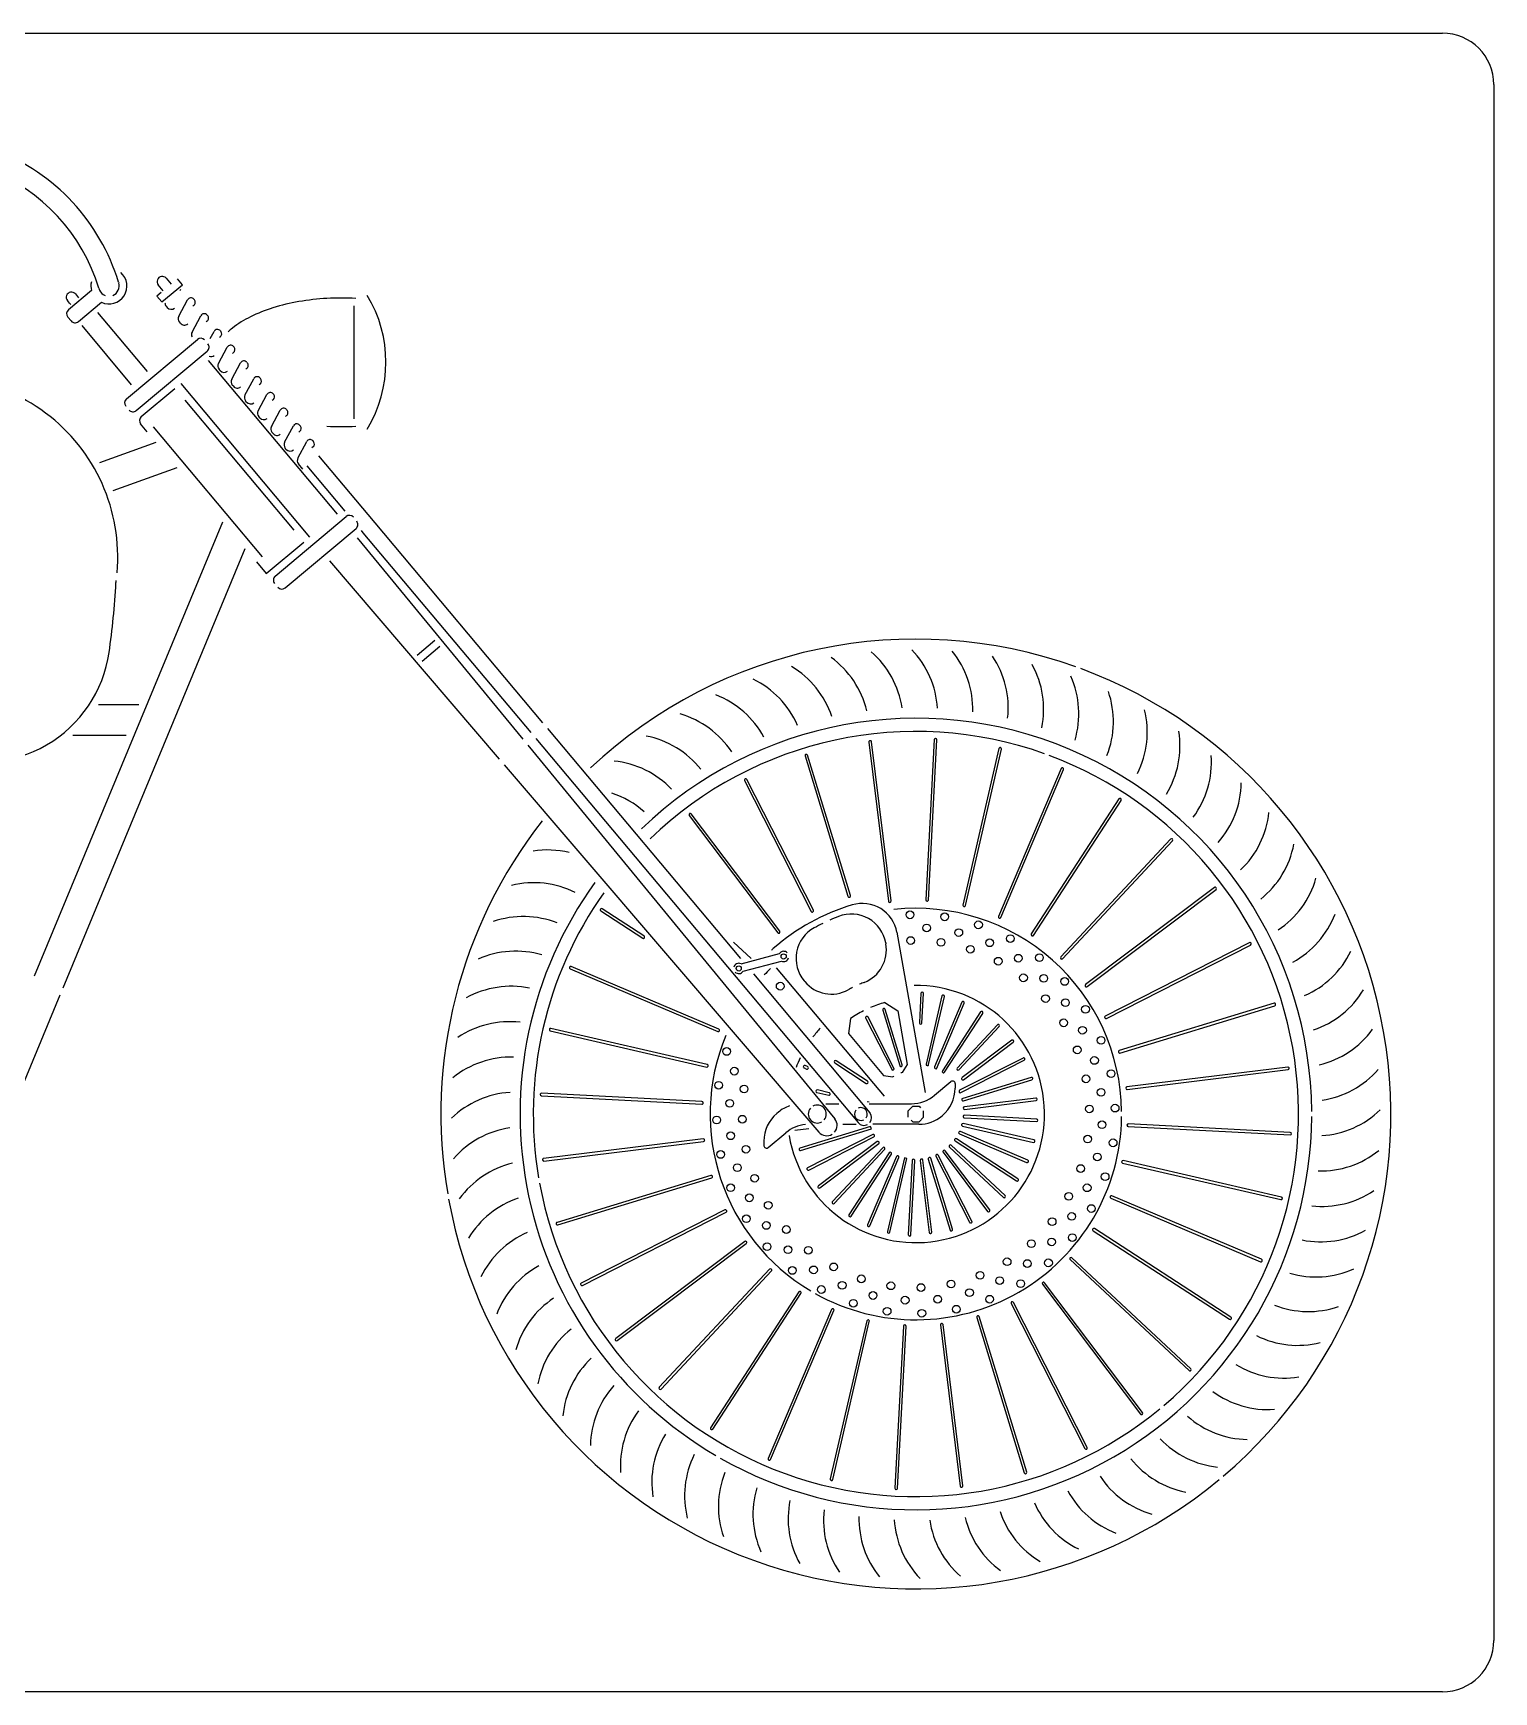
# Model space of a CAD drawing. Extents: x -20 to 707, y -20 to 302.
# Drawn here: x 422.7 to 706.6, y -20 to 302.5 of the extents above; entities that cross this region are included whole.
import ezdxf

# ---------------------------------------------------------------- set-up
doc = ezdxf.new("R2010")
doc.units = 0
doc.linetypes.add('DOT', pattern=[0.25, 0, -0.25])
doc.layers.add('DADO', color=2, linetype='DOT')
doc.layers.add('OBJ', color=2, linetype='CONTINUOUS')

msp = doc.modelspace()

# ---------------------------------------------------------------- linework, layer by layer
at = {"layer": 'DADO', "color": 3, "linetype": 'CONTINUOUS'}
for p, q in [((448.515891, 254.854392), (449.480073, 253.705325)), ((433.995117, 252.460562), (429.523162, 248.708147)), ((430.857727, 251.784846), (431.499902, 251.019532)), ((435.426882, 252.898282), (435.56851, 252.500258)), ((439.254029, 254.061445), (439.283542, 253.963172)), ((447.564962, 252.098356), (446.722313, 251.391289)), ((447.947984, 252.41975), (446.984288, 253.568238)), ((447.686494, 250.242223), (451.669926, 253.584718)), ((451.669926, 253.584718), (450.705744, 254.733785)), ((451.14867, 252.494629), (451.340179, 252.655324)), ((429.738203, 250.007597), (429.32477, 250.500306)), ((429.967814, 249.733957), (429.738203, 250.007597)), ((431.451526, 246.410013), (435.92348, 250.162429)), ((446.722313, 251.391289), (447.686494, 250.242223)), ((448.519681, 249.404842), (448.727281, 249.157434)), ((450.97556, 247.455979), (452.676832, 250.629027)), ((453.911329, 249.591145), (453.719821, 249.430451)), ((453.912351, 250.756721), (454.003772, 250.64777)), ((485.070434, 227.503387), (485.070434, 249.503388)), ((429.399905, 247.299314), (430.042693, 246.533269)), ((432.094313, 245.643969), (441.736127, 234.153302)), ((435.158491, 248.215119), (444.800305, 236.724453)), ((451.29843, 246.093256), (451.090831, 246.340662)), ((453.546711, 244.391801), (455.247983, 247.564849)), ((456.48248, 246.526967), (456.290971, 246.366272)), ((456.483502, 247.692542), (456.574923, 247.583592)), ((440.785197, 231.397267), (454.573998, 242.967443)), ((457.070266, 243.103955), (457.819133, 244.50067)), ((459.053631, 243.462789), (458.862122, 243.302094)), ((459.054653, 244.628364), (459.146073, 244.519413)), ((442.713561, 229.099133), (456.502361, 240.66931)), ((456.700497, 238.877456), (481.769214, 209.001722)), ((458.689012, 238.263444), (460.390285, 241.436492)), ((461.624782, 240.398611), (461.433272, 240.237915)), ((461.625804, 241.564186), (461.717224, 241.455235)), ((459.011883, 236.90072), (458.804283, 237.148127)), ((461.260163, 235.199266), (462.961435, 238.372314)), ((464.195932, 237.334432), (464.004423, 237.173737)), ((464.196954, 238.500008), (464.288375, 238.391057)), ((466.768105, 235.435829), (466.859525, 235.326878)), ((443.677742, 227.950066), (450.18912, 233.413761)), ((451.338187, 234.377943), (476.406903, 204.502209)), ((461.583033, 233.836542), (461.375434, 234.083949)), ((463.831313, 232.135087), (465.532586, 235.308135)), ((466.402464, 229.070909), (468.103737, 232.243957)), ((466.767083, 234.270254), (466.575573, 234.109558)), ((469.339256, 232.371651), (469.430676, 232.2627)), ((452.117483, 231.115628), (473.329474, 205.836161)), ((464.154184, 230.772363), (463.946584, 231.01977)), ((468.973614, 226.00673), (470.674887, 229.179779)), ((469.338234, 231.206076), (469.146724, 231.04538)), ((471.910405, 229.307473), (472.001826, 229.198522)), ((444.84006, 225.009145), (443.554485, 226.541235)), ((445.989127, 225.973327), (467.201119, 200.69386)), ((466.725334, 227.708185), (466.517734, 227.955592)), ((471.544765, 222.942552), (473.280934, 226.180687)), ((471.909384, 228.141898), (471.717874, 227.981202)), ((474.434086, 226.299868), (474.605117, 226.096041)), ((435.644332, 218.996781), (446.553342, 222.967336)), ((469.296484, 224.644007), (469.088885, 224.891413)), ((474.115915, 219.878374), (475.852085, 223.116509)), ((474.518838, 225.109859), (474.289025, 224.917023)), ((477.005237, 223.23569), (477.176268, 223.031863)), ((471.867635, 221.579828), (471.660035, 221.827235)), ((477.089988, 222.045681), (476.860175, 221.852845)), ((478.14575, 220.320756), (489.073139, 207.298)), ((438.239739, 213.556366), (450.657583, 218.076092)), ((475.081573, 217.749606), (474.231186, 218.763058)), ((475.847617, 218.392393), (483.280496, 209.534231)), ((422.947391, 119.198671), (459.525967, 207.507164)), ((469.710641, 196.925267), (483.49944, 208.495443)), ((489.073139, 207.298), (521.69461, 168.421243)), ((467.980415, 197.431546), (475.257837, 203.538028)), ((471.639003, 194.627134), (485.427802, 206.19731)), ((485.625939, 204.405456), (517.853983, 165.198575)), ((486.41279, 205.801309), (486.775006, 205.369637)), ((486.775006, 205.369637), (519.396476, 166.49288)), ((428.490669, 116.902573), (463.873969, 202.325416)), ((466.052052, 199.729679), (467.980415, 197.431546)), ((480.263628, 199.905943), (513.278525, 161.359311)), ((497.293208, 181.560274), (500.735739, 184.448901)), ((498.269018, 180.420965), (501.688292, 183.290076)), ((435.359264, 172), (443.19483, 172)), ((430.401976, 166), (440.709548, 166)), ((520.360658, 165.343814), (583.021825, 90.667138)), ((522.658791, 167.272176), (560.184892, 122.550309)), ((518.806536, 164.039751), (578.508438, 91.40967)), ((514.254335, 160.220001), (575.413871, 88.813021)), ((590.576051, 127.675797), (596.067128, 96.534353)), ((558.794081, 125.763536), (562.230775, 122.558767)), ((560.272171, 121.538419), (567.723622, 123.535029)), ((588.403656, 125.599138), (588.430228, 125.448441)), ((560.660401, 120.089531), (568.11185, 122.086141)), ((562.667223, 119.591982), (585.319959, 92.595501)), ((567.133348, 120.788676), (588.067772, 95.840001)), ((572.559779, 118.211017), (572.65814, 118.093795)), ((407.097627, 65.2552), (427.916644, 115.516753)), ((588.21792, 114.01129), (590.725333, 112.432249)), ((581.555974, 110.904774), (581.153855, 107.968996)), ((590.725333, 112.432249), (592.566298, 101.991617)), ((581.153855, 107.968996), (587.968493, 99.847626)), ((592.566298, 101.991617), (591.623203, 100.418013)), ((587.968493, 99.847626), (589.780153, 99.558585)), ((597.891618, 95.97769), (601.077271, 98.65077)), ((601.898665, 98.267748), (601.898665, 97.382525)), ((576.746948, 94.340001), (579.287224, 94.340001)), ((584.787037, 94.786336), (585.203637, 94.690157)), ((585.161557, 94.340001), (593.392105, 94.340001)), ((592.768139, 92.961321), (593.646819, 93.840001)), ((593.646819, 93.840001), (594.889456, 93.840001)), ((594.889456, 93.840001), (595.187377, 93.54208)), ((567.540867, 92.702312), (567.226061, 92.438158)), ((580.034947, 90.340001), (582.643623, 90.340001)), ((594.847987, 90.340001), (585.900564, 90.340001)), ((592.768139, 91.718678), (592.768139, 92.961321)), ((593.3489, 91.137917), (593.646818, 90.839999)), ((593.646818, 90.839999), (594.889457, 90.839999)), ((594.889457, 90.839999), (595.768139, 91.718681)), ((595.768139, 91.718681), (595.768139, 92.961318)), ((599.398178, 92.020213), (599.3475, 91.977689)), ((564.725574, 87.075847), (564.725574, 86.190624)), ((565.546968, 85.807602), (568.996748, 88.702312)), ((570.72312, 89.197157), (573.478445, 89.535469))]:
    msp.add_line(p, q, dxfattribs=at)
for centre, radius, start, end in [((400.982562, 242.429815), 40, 16.905303, 120.733778), ((400.982562, 242.429815), 36, 16.905303, 120.488711), ((437.381744, 253.344168), 3.5, -114.623073, 49.037784), ((447.749847, 254.211604), 1, 39.999997, -139.956735), ((430.09107, 251.142789), 1, 39.945373, -140.022782), ((437.381744, 253.344168), 3.5, 167.085344, -165.376939), ((437.381744, 253.344168), 2, -155.041929, -112.024309), ((437.381744, 253.344168), 2, -67.975691, 18.029218), ((430.16595, 247.942102), 1.000001, 129.999997, -140.000006), ((449.285726, 250.047629), 1, 177.387803, -140.000047), ((449.493325, 249.800222), 1, -139.999967, -50.00001), ((453.337818, 250.27463), 0.75, 40.000033, 151.801428), ((453.429239, 250.165679), 0.75, -50.000074, 39.999997), ((478.0626, 220.674334), 29.742576, 107.195661, 116.282288), ((481.064497, 211.183746), 39.696459, 99.791689, 107.285088), ((482.376982, 203.868603), 47.128275, 93.169424, 99.85163), ((482.570434, 201.121042), 49.882346, 86.783199, 93.216801), ((466.240876, 238.528532), 25, -31.399743, 31.264811), ((430.808738, 247.176057), 1, -140.000006, -49.999967), ((451.856876, 246.98345), 1, 151.801439, -140.000007), ((452.064475, 246.736043), 1, -140.000047, -50.000003), ((455.908969, 247.210452), 0.75, 39.999975, 151.801428), ((456.00039, 247.101501), 0.75, -50.000074, 40.000015), ((468.910564, 235.49155), 12.236522, 127.849702, 133.171742), ((473.655834, 229.487851), 19.888942, 116.142176, 128.031628), ((454.428027, 243.919272), 1, 151.801439, -150.196723), ((455.216785, 242.201399), 0.999999, 40.000007, 129.99999), ((455.859573, 241.435355), 1.000001, -50.000003, 40.000007), ((458.48012, 244.146273), 0.750001, 39.999993, 151.801422), ((458.57154, 244.037322), 0.75, -49.999967, 39.999993), ((457.206777, 240.607687), 1, -109.999786, -49.999967), ((461.051271, 241.082095), 0.75, 40.000033, 151.801424), ((461.142691, 240.973144), 0.75, -49.999967, 39.999993), ((463.622421, 238.017917), 0.75, 40.000033, 151.801418), ((404.111259, 200.614309), 34.999999, -4.962895, 111.368309), ((459.570328, 237.790915), 1, 151.801439, -140.000007), ((459.777927, 237.543508), 1, -139.999967, -50.00001), ((463.713842, 237.908966), 0.75, -50.000074, 40.000015), ((466.193572, 234.953738), 0.75, 40.000033, 151.801424), ((462.141478, 234.726737), 1, 151.801412, -140.000003), ((462.349078, 234.47933), 1, -140.000003, -49.999967), ((466.284992, 234.844787), 0.75, -49.999967, 39.999993), ((468.764723, 231.88956), 0.75, 40.000033, 151.801414), ((468.856143, 231.780609), 0.75, -49.999967, 39.999993), ((441.427985, 230.631222), 1, 129.999997, -140.000006), ((442.070773, 229.865177), 1, -140.000006, -49.999967), ((464.712629, 231.662558), 1, 151.801439, -140.000007), ((464.920228, 231.415151), 1, -139.999967, -50.00001), ((467.283779, 228.59838), 1, 151.801412, -140.000007), ((471.335873, 228.825382), 0.75, 40.000083, 151.801429), ((471.427293, 228.716431), 0.75, -49.999967, 40.000055), ((444.32053, 227.184022), 1, 130.000033, -140.00002), ((467.491378, 228.350973), 1, -139.999967, -50.00001), ((469.85493, 225.534201), 1, 151.801439, -140.000007), ((473.897855, 225.849917), 0.7, 39.999985, 151.801419), ((474.068886, 225.64609), 0.7, -49.999952, 39.999975), ((482.570434, 275.885734), 49.882346, -93.216801, -86.783199), ((470.062529, 225.286795), 1, -140.000003, -49.999967), ((472.42608, 222.470023), 1, 151.801412, -140.000007), ((476.469006, 222.785739), 0.7, 39.999985, 151.801405), ((476.640037, 222.581912), 0.7, -50.000015, 39.999993), ((472.633679, 222.222616), 1, -139.999967, -50.00001), ((474.99723, 219.405845), 0.999999, 151.801405, -140.00001), ((484.142227, 207.729399), 0.999999, 40.000007, 129.99999), ((484.785015, 206.963355), 1, -50.000047, 40.000007), ((470.353428, 196.159222), 1, 129.999953, -139.999993), ((288.966361, 203.63178), 150, -8.249665, -3.065313), ((404.111259, 200.614309), 35, -8.219284, -7.483015), ((470.996216, 195.393178), 1, -139.999993, -50.00001), ((594.26814, 92.339999), 92.34, 70.310246, 133.222317), ((412.672889, 185.695925), 25, -111.248114, -8.249664), ((567.247865, 166.577595), 17.955, 13.475022, 54.044251), ((573.820918, 168.650071), 17.955, 8.475023, 49.044251), ((580.549586, 170.141781), 17.955, 3.475021, 44.044251), ((587.382662, 171.041372), 17.955, -1.52498, 39.044252), ((594.26814, 171.341999), 17.955, -6.524978, 34.044254), ((560.880452, 163.940127), 17.955, 18.47502, 59.044252), ((601.153618, 171.041372), 17.955, -11.524979, 29.044249), ((607.986693, 170.141781), 17.955, -16.524978, 24.04425), ((594.26814, 92.339999), 92.34, -49.689756, 69.689755), ((554.76714, 160.757737), 17.955, 23.475022, 64.044251), ((614.715361, 168.650071), 17.955, -21.52498, 19.044247), ((548.954454, 157.054648), 17.955, 28.475021, 69.044253), ((621.288415, 166.577595), 17.955, -26.524978, 14.044248), ((594.268139, 92.339999), 76.95, 0.372295, 133.867679), ((543.486633, 152.859041), 17.955, 33.475021, 74.044252), ((538.40529, 148.202848), 17.955, 38.475019, 79.044254), ((594.268139, 92.339999), 74.385, 70.385132, 134.00126), ((627.655827, 163.940127), 17.955, -31.524981, 9.044247), ((594.268139, 92.339999), 74.385, -49.614868, 69.614867), ((633.76914, 160.757737), 17.955, -36.524979, 4.044248), ((533.749097, 143.121505), 17.955, 43.475021, 84.044254), ((639.581826, 157.054648), 17.955, -41.524978, -0.955752), ((529.553491, 137.653685), 17.955, 48.475022, 71.818586), ((594.26814, 92.339999), 92.34, 141.892765, -170.310244), ((645.049646, 152.859041), 17.955, -46.524979, -5.955753), ((522.668012, 125.727686), 17.955, 76.463547, 99.044254), ((650.13099, 148.202848), 17.955, -51.524981, -10.955753), ((520.030543, 119.360274), 17.955, 63.475022, 104.044255), ((594.268139, 92.339999), 76.95, 144.195098, -120.372295), ((654.787183, 143.121505), 17.955, -56.524979, -15.955752), ((594.268139, 92.339999), 74.385, 144.674123, -170.385132), ((594.268139, 92.340001), 42.5, 106.91797, 130.707374), ((583.879358, 126.494989), 6.8, 10.000003, 106.917969), ((594.268139, 92.340001), 40, 0.716213, 96.138074), ((517.958067, 112.78722), 17.955, 68.47502, 109.044255), ((594.268139, 92.339999), 41.25, 116.041797, 118.615768), ((594.268139, 92.339999), 41.25, 111.384229, 113.9582), ((581.706963, 124.418331), 6.8, 9.999995, 111.384229), ((658.98279, 137.653685), 17.955, -61.524979, -20.955754), ((577.768881, 122.581973), 6.8, 118.615768, -139.999997), ((516.466358, 106.058552), 17.955, 73.475022, 114.044256), ((567.854202, 123.041043), 2, 130.707382, 145.933053), ((568.556636, 122.981778), 0.999999, 44.999959, 146.409649), ((568.556636, 122.981778), 1, -116.409645, -14.999995), ((581.733535, 124.267633), 6.8, -68.565315, 10.000003), ((662.685878, 131.840999), 17.955, -66.524978, -25.955752), ((559.827386, 120.642782), 1, 63.590407, 165.000005), ((559.827386, 120.642782), 1, -135.000041, -33.59032), ((594.268139, 92.340001), 40, 135.0198, 137.455825), ((515.566766, 99.225476), 17.955, 78.475021, 119.044256), ((594.268139, 92.340001), 25, -170.393356, 90.793104), ((577.867242, 122.464751), 6.8, -139.999997, -61.434685), ((594.268139, 92.340001), 27.5, 116.562806, 118.565315), ((594.268139, 92.340001), 27.5, 111.434685, 113.437195), ((665.868268, 125.727686), 17.955, -71.52498, -30.955753), ((594.268139, 92.339999), 22.5, 105.598739, 113.089787), ((515.26614, 92.339999), 17.955, 83.475022, 124.044255), ((594.268139, 92.339999), 22.5, 116.910211, 124.401257), ((594.268139, 92.340001), 40, 157.506732, -120.716214), ((594.268139, 92.340001), 25, 138.047847, 143.156924), ((668.505737, 119.360274), 17.955, -76.524978, -35.955751), ((515.566766, 85.454521), 17.955, 88.47502, 129.044254), ((594.268139, 92.340001), 25, 154.055342, 158.800971), ((594.268139, 92.339999), 8.5, 108.129691, 109.937911), ((670.578212, 112.78722), 17.955, -81.524977, -40.955753), ((594.268139, 92.339999), 8.5, 120.062092, 121.870311), ((594.898665, 97.382525), 7, -50.000006, 0), ((601.398665, 98.267748), 0.5, 0, 130), ((516.466358, 78.621445), 17.955, 93.475021, 134.044256), ((572.04038, 87.340001), 7, 109.476298, 129.999999), ((575.091091, 92.340001), 1.75, -40.12914, 120.129111), ((583.576238, 92.340001), 1.25, -36.11348, 116.113479), ((593.392105, 101.340001), 7, -90, -50), ((594.268139, 92.339999), 76.95, -119.627705, -0.372295), ((571.725574, 87.075847), 7, 129.999996, -180), ((573.496262, 83.340001), 7, 95.563554, 130.000005), ((575.091091, 92.340001), 1.75, 139.870907, -59.870889), ((594.268139, 92.340001), 40, -119.283783, -0.716219), ((576.978869, 90.152365), 1.979999, -42.452682, 39.420189), ((583.576238, 92.340001), 1.25, 143.88652, -63.886521), ((584.163232, 91.624892), 1.490001, -140.000006, -61.223149), ((584.178552, 91.637748), 1.49, -38.776857, 39.999965), ((594.847987, 97.340001), 7, -90, -50.000006), ((672.069922, 106.058552), 17.955, -86.524979, -45.955754), ((517.958067, 71.892777), 17.955, 98.475023, 139.044254), ((576.917683, 90.101024), 1.980001, -139.420208, -57.547338), ((565.225574, 86.190624), 0.5, 180, -49.999967), ((672.969514, 99.225476), 17.955, -91.52498, -50.955753), ((520.030543, 65.319724), 17.955, 103.475022, 144.044256), ((594.268139, 92.339999), 74.385, -169.614867, -50.385133), ((673.27014, 92.339999), 17.955, -96.524978, -55.955753), ((594.26814, 92.339999), 92.34, -169.689755, -50.310245), ((522.668012, 58.952311), 17.955, 108.47502, 149.044256), ((525.850401, 52.838999), 17.955, 113.475022, 154.044255), ((672.969514, 85.454521), 17.955, -101.524979, -60.955753), ((529.553491, 47.026313), 17.955, 118.475021, 159.044257), ((672.069922, 78.621445), 17.955, -106.524978, -65.955754), ((533.749097, 41.558492), 17.955, 123.475021, 164.044256), ((670.578212, 71.892777), 17.955, -111.52498, -70.955753), ((538.40529, 36.477149), 17.955, 128.475019, 169.044254), ((668.505737, 65.319724), 17.955, -116.524978, -75.955752), ((543.486633, 31.820956), 17.955, 133.475021, 174.044254), ((665.868268, 58.952311), 17.955, -121.524981, -80.955753), ((548.954454, 27.62535), 17.955, 138.475022, 179.044254), ((662.685878, 52.838999), 17.955, -126.524979, -85.955752), ((554.76714, 23.92226), 17.955, 143.475021, -175.955745), ((658.98279, 47.026313), 17.955, -131.524978, -90.955752), ((560.880452, 20.739871), 17.955, 148.475019, -170.955747), ((654.787183, 41.558492), 17.955, -136.524979, -95.955753), ((567.247865, 18.102403), 17.955, 153.475022, -165.955745), ((573.820918, 16.029926), 17.955, 158.47502, -160.955745), ((650.13099, 36.477149), 17.955, -141.524981, -100.955752), ((580.549586, 14.538217), 17.955, 163.475022, -155.955747), ((645.049646, 31.820956), 17.955, -146.524979, -105.955752), ((587.382662, 13.638625), 17.955, 168.475021, -150.955748), ((633.76914, 23.92226), 17.955, -156.524978, -115.955749), ((639.581826, 27.62535), 17.955, -151.524979, -110.955751), ((594.26814, 13.337999), 17.955, 173.475022, -145.95575), ((601.153618, 13.638625), 17.955, 178.47502, -140.955748), ((607.986693, 14.538217), 17.955, -176.524979, -135.955749), ((614.715361, 16.029926), 17.955, -171.524977, -130.955751), ((621.288415, 18.102403), 17.955, -166.524978, -125.955751), ((627.655827, 20.739871), 17.955, -161.52498, -120.955751)]:
    msp.add_arc(centre, radius, start, end, dxfattribs=at)
at = {"layer": 'OBJ', "color": 1, "linetype": 'CONTINUOUS'}
for p, q in [((-10, 302.495614), (696.621471, 302.495614)), ((706.621471, 292.495614), (706.621471, -10)), ((585.13813, 164.648197), (588.936898, 133.709711)), ((585.361383, 164.922448), (585.351459, 164.92123)), ((589.433174, 133.770615), (585.634401, 164.709131)), ((597.832704, 165.13439), (596.200079, 133.982047)), ((596.699391, 133.95584), (598.332018, 165.108221)), ((598.100191, 165.365706), (598.090205, 165.366231)), ((572.720723, 161.964953), (581.063609, 134.676602)), ((572.892963, 162.273806), (572.883399, 162.270882)), ((581.541759, 134.822795), (573.198876, 162.111138)), ((610.419055, 163.408747), (603.394923, 132.983886)), ((603.882097, 132.871366), (610.906239, 163.296271)), ((610.722646, 163.590101), (610.712903, 163.592351)), ((622.514397, 159.52373), (610.300104, 130.74866)), ((610.760336, 130.553246), (622.974649, 159.328364)), ((622.844868, 159.649611), (622.835664, 159.653519)), ((560.957814, 157.16613), (573.917762, 131.730798)), ((561.073805, 157.500199), (561.064894, 157.495659)), ((574.363257, 131.957812), (561.403318, 157.393125)), ((633.751166, 153.597497), (616.704599, 127.348086)), ((617.123904, 127.075718), (634.170502, 153.325176)), ((634.098476, 153.664079), (634.09009, 153.669526)), ((550.206858, 150.397494), (567.399895, 127.581563)), ((550.263075, 150.746628), (550.255088, 150.740611)), ((567.799192, 127.882498), (550.606176, 150.698401)), ((643.788052, 145.810154), (622.414097, 122.889393)), ((622.779733, 122.54835), (644.153729, 145.469154)), ((644.141647, 145.815415), (644.134333, 145.822236)), ((652.320146, 136.398359), (627.256657, 117.511666)), ((627.557516, 117.112311), (652.621053, 135.999041)), ((652.669282, 136.342141), (652.663264, 136.350128)), ((541.401372, 126.971781), (533.279343, 132.246288)), ((581.369703, 134.51399), (581.379264, 134.51692)), ((589.209197, 133.496306), (589.219125, 133.497494)), ((596.430973, 133.724612), (596.440957, 133.72405)), ((603.577426, 132.69031), (603.587159, 132.688016)), ((532.940437, 132.174256), (532.934989, 132.165869)), ((533.007023, 131.826953), (541.157511, 126.533965)), ((574.247745, 131.623963), (574.256646, 131.628523)), ((610.428719, 130.427911), (610.437903, 130.423956)), ((541.477025, 126.898813), (541.454013, 126.925681)), ((567.743674, 127.533848), (567.751639, 127.539894)), ((616.77547, 127.009937), (616.783826, 127.004443)), ((659.088281, 125.648088), (631.087829, 111.381145)), ((631.314771, 110.935614), (659.315276, 125.202584)), ((659.42235, 125.532097), (659.41781, 125.541008)), ((526.954994, 120.919782), (526.951087, 120.910577)), ((527.08088, 120.58932), (555.77672, 108.408658)), ((555.972058, 108.868923), (527.276246, 121.049573)), ((622.425124, 122.544122), (622.432396, 122.537258)), ((627.207546, 117.169744), (627.213516, 117.161721)), ((595.24857, 115.826169), (594.949006, 110.11016)), ((595.446054, 110.040736), (595.747884, 115.799999)), ((595.516085, 116.057484), (595.506099, 116.058009)), ((599.311896, 115.29836), (596.25446, 102.055149)), ((596.741618, 101.942555), (599.799081, 115.185883)), ((603.2217, 114.072986), (597.900804, 101.537741)), ((598.263326, 101.112134), (603.681952, 113.877619)), ((599.615518, 115.479706), (599.605775, 115.481957)), ((603.552201, 114.198853), (603.542997, 114.202762)), ((663.886864, 113.886003), (633.794679, 104.685899)), ((633.94081, 104.20773), (664.03305, 113.40785)), ((664.195717, 113.713766), (664.192793, 113.72333)), ((584.512217, 110.938011), (589.558233, 101.034647)), ((584.63136, 111.273502), (584.622385, 111.269088)), ((590.003647, 101.26182), (584.957785, 111.164881)), ((587.831058, 112.541277), (591.131369, 101.746443)), ((587.97079, 112.839149), (587.96164, 112.834874)), ((591.609486, 101.892746), (588.308797, 112.688814)), ((594.952392, 110.054794), (594.960112, 110.011014)), ((606.85913, 112.187393), (599.421295, 100.734131)), ((599.840483, 100.461585), (607.278465, 111.915072)), ((610.113777, 109.698916), (602.26622, 101.28344)), ((607.206465, 112.253957), (607.19808, 112.259405)), ((610.467394, 109.704156), (610.460081, 109.710977)), ((630.980099, 111.052927), (630.984587, 111.043989)), ((523.014741, 108.79615), (523.012492, 108.786406)), ((523.196099, 108.492573), (553.595671, 101.474279)), ((553.708109, 101.961472), (523.308575, 108.979758)), ((556.09826, 108.539133), (556.10214, 108.54835)), ((602.665467, 100.97844), (610.479453, 109.357914)), ((612.886807, 106.683208), (603.24622, 99.418504)), ((613.235959, 106.626967), (613.229943, 106.634954)), ((615.094042, 103.231904), (602.769512, 96.952242)), ((603.54111, 99.014651), (613.187714, 106.283889)), ((633.631611, 104.381311), (633.63448, 104.371732)), ((553.889717, 101.658817), (553.891929, 101.668568)), ((572.405744, 101.627095), (572.401836, 101.617889)), ((572.531625, 101.296623), (573.018575, 101.089925)), ((573.195874, 101.557847), (572.726991, 101.756876)), ((573.301985, 101.472932), (573.287826, 101.489806)), ((578.44612, 102.343147), (578.468106, 102.316945)), ((578.52235, 102.268954), (584.632082, 98.301247)), ((584.873325, 98.740764), (578.767238, 102.706104)), ((589.892088, 100.929839), (589.900908, 100.934558)), ((591.440156, 101.584674), (591.449683, 101.587714)), ((596.43517, 101.762003), (596.444886, 101.759635)), ((598.026129, 101.218438), (598.263326, 101.112134)), ((599.487827, 100.398903), (599.496066, 100.393229)), ((602.587729, 100.916932), (602.628612, 100.94611)), ((602.996126, 96.506544), (615.321037, 102.786399)), ((615.428122, 103.11589), (615.423583, 103.124803)), ((666.570166, 101.469449), (635.29885, 97.629814)), ((635.359732, 97.133535), (666.6311, 100.973177)), ((666.844417, 101.246201), (666.843198, 101.256126)), ((577.421427, 96.486822), (575.112597, 97.019857)), ((584.947883, 98.670332), (584.922253, 98.6989)), ((603.148665, 99.222839), (603.148665, 99.210317)), ((616.668467, 99.44989), (603.371831, 95.384701)), ((603.517581, 94.906415), (616.814652, 98.971737)), ((616.977325, 99.277633), (616.974402, 99.287198)), ((635.08538, 97.358063), (635.086546, 97.348131)), ((521.239915, 96.173865), (521.239391, 96.16388)), ((521.471233, 95.906394), (552.658488, 94.271939)), ((552.68461, 94.771255), (521.497401, 96.405708)), ((552.916031, 94.504911), (552.916508, 94.514899)), ((574.868219, 96.62556), (574.878631, 96.612894)), ((575.012783, 96.529749), (577.321882, 95.996651)), ((577.564676, 96.392855), (577.553995, 96.405584)), ((602.657885, 96.632157), (602.662044, 96.623052)), ((603.206145, 95.089534), (603.208633, 95.079837)), ((617.562318, 95.452042), (603.687258, 93.748399)), ((603.747725, 93.252069), (617.623252, 94.95577)), ((617.836571, 95.228779), (617.835353, 95.238703)), ((603.163408, 90.303823), (603.160715, 90.294183)), ((617.221535, 87.298242), (603.454484, 90.476616)), ((603.456247, 91.876591), (603.455255, 91.866629)), ((603.472807, 93.486839), (603.473558, 93.476857)), ((603.686227, 91.597688), (617.7224, 90.862083)), ((617.748567, 91.361398), (603.712864, 92.096978)), ((617.979886, 91.093926), (617.98041, 91.103912)), ((667.056789, 88.777263), (635.558534, 90.428017)), ((552.930023, 87.516194), (521.897487, 83.705878)), ((553.204165, 87.294239), (553.202894, 87.304157)), ((585.459396, 89.908319), (571.715097, 85.706266)), ((571.861284, 85.228113), (585.627408, 89.43684)), ((585.869629, 88.341322), (573.21017, 81.891005)), ((573.437167, 81.445501), (586.097006, 87.896012)), ((585.627408, 89.43684), (585.459396, 89.908319)), ((586.199118, 88.234772), (586.194196, 88.243488)), ((601.816662, 87.456773), (601.810892, 87.448597)), ((601.877629, 87.101858), (613.840825, 79.332868)), ((614.113144, 79.752205), (602.150273, 87.520984)), ((602.609796, 88.817576), (602.605495, 88.808538)), ((602.731, 88.477749), (615.802136, 82.929382)), ((615.9975, 83.389634), (602.926759, 88.937835)), ((603.341565, 89.989534), (617.10906, 86.811057)), ((635.30111, 90.197305), (635.30054, 90.187322)), ((635.53232, 89.928705), (667.030621, 88.277949)), ((667.288107, 88.509791), (667.28863, 88.519777)), ((521.958422, 83.209605), (552.99101, 87.019929)), ((571.552442, 85.400311), (571.555367, 85.390748)), ((586.742993, 86.98243), (575.317417, 78.37264)), ((575.61949, 77.974202), (587.04421, 86.583344)), ((587.826226, 85.798442), (578.054828, 75.319902)), ((578.420507, 74.978904), (588.19213, 85.457687)), ((589.085721, 84.818741), (581.257082, 72.763696)), ((581.676418, 72.491378), (589.505202, 84.546648)), ((590.484778, 84.066676), (584.854459, 70.802474)), ((585.314712, 70.60711), (590.945108, 83.871494)), ((587.086586, 86.933907), (587.080258, 86.941661)), ((588.17397, 85.809431), (588.166428, 85.816007)), ((589.427561, 84.889092), (589.419028, 84.894311)), ((590.810805, 84.194607), (590.801523, 84.198332)), ((596.856236, 83.903676), (596.846638, 83.90087)), ((598.174727, 84.123824), (604.714897, 71.288019)), ((598.295172, 84.459885), (598.286171, 84.455522)), ((605.1604, 71.515016), (598.620322, 84.350641)), ((599.564327, 84.89792), (608.21175, 73.422402)), ((599.626041, 85.250748), (599.617892, 85.244946)), ((608.611067, 73.723311), (599.963808, 85.198612)), ((600.811521, 86.257804), (600.804457, 86.250718)), ((600.810884, 85.89857), (611.284829, 76.131457)), ((611.625827, 76.497135), (601.152127, 86.264019)), ((617.402894, 86.994665), (617.405143, 87.004408)), ((521.684172, 83.432838), (521.685391, 83.422913)), ((573.103117, 81.561448), (573.107659, 81.552538)), ((592.038879, 83.795461), (588.737539, 69.495786)), ((589.224725, 69.383312), (592.527432, 83.688908)), ((592.527432, 83.688908), (592.038879, 83.795461)), ((593.544417, 83.309005), (592.788395, 68.883222)), ((593.287709, 68.857056), (594.043734, 83.282877)), ((593.810903, 83.540413), (593.800915, 83.540896)), ((595.123914, 83.320506), (596.84463, 69.3064)), ((595.348171, 83.594838), (595.338242, 83.59366)), ((597.339745, 69.376758), (595.620191, 83.3814)), ((596.681102, 83.594085), (600.90046, 69.793185)), ((601.378613, 69.939372), (597.15929, 83.740154)), ((616.123394, 83.059189), (616.127301, 83.068394)), ((634.275419, 83.110577), (634.273131, 83.100843)), ((634.456523, 82.80608), (665.219447, 75.703899)), ((665.331923, 76.191084), (634.569036, 83.293256)), ((554.433617, 80.422788), (524.4967, 71.270153)), ((524.642886, 70.792), (554.579857, 79.944651)), ((554.742108, 80.251912), (554.73913, 80.261459)), ((575.292561, 78.002798), (575.299746, 77.995691)), ((614.179747, 79.404925), (614.185193, 79.413313)), ((578.066952, 74.9736), (578.074268, 74.966782)), ((611.631119, 76.14357), (611.637938, 76.150884)), ((632.042083, 76.313757), (632.038148, 76.304564)), ((632.167653, 75.982632), (661.252881, 63.636685)), ((661.448246, 64.096937), (632.363046, 76.442872)), ((665.513281, 75.887507), (665.515531, 75.89725)), ((524.334039, 70.964218), (524.336963, 70.954655)), ((557.145798, 73.705799), (529.215931, 59.47482)), ((529.442927, 59.029316), (557.372846, 73.260322)), ((557.479247, 73.591148), (557.474653, 73.600032)), ((581.329158, 72.42476), (581.337546, 72.419315)), ((605.044454, 71.180966), (605.053365, 71.185508)), ((608.554887, 73.374201), (608.562872, 73.38022)), ((584.984296, 70.481203), (584.993502, 70.477297)), ((588.921191, 69.201942), (588.930935, 69.199694)), ((593.020279, 68.625734), (593.030265, 68.625211)), ((597.276901, 69.180479), (597.285668, 69.191121)), ((601.206424, 69.630533), (601.215987, 69.633458)), ((628.669589, 70.007612), (628.664125, 69.999236)), ((628.735887, 69.659902), (655.250929, 52.440832)), ((655.523248, 52.860168), (629.008224, 70.079226)), ((560.980261, 67.568818), (535.911716, 48.678316)), ((536.212624, 48.278998), (561.281217, 67.169537)), ((561.32854, 67.513831), (561.322473, 67.521781)), ((565.817041, 62.196481), (544.380553, 39.208663)), ((544.746231, 38.867664), (566.182759, 61.855525)), ((566.169595, 62.20279), (566.162241, 62.209566)), ((624.260363, 64.380596), (624.253535, 64.373289)), ((624.265452, 64.02683), (647.396068, 42.457183)), ((647.737067, 42.82286), (624.606459, 64.3925)), ((661.574135, 63.766484), (661.578043, 63.775688)), ((529.108868, 59.145285), (529.113408, 59.136375)), ((618.890658, 59.251013), (637.926902, 33.989064)), ((618.946865, 59.60014), (618.938879, 59.594122)), ((638.32622, 34.289972), (619.289976, 59.55192)), ((571.506522, 57.749151), (554.365046, 31.353592)), ((554.784381, 31.081273), (571.925889, 57.476879)), ((571.852681, 57.816545), (571.844263, 57.821945)), ((612.772172, 55.474726), (627.131081, 27.29378)), ((612.887919, 55.808683), (612.879013, 55.804134)), ((627.576585, 27.520776), (613.217671, 55.701731)), ((577.874339, 54.358344), (565.561762, 25.35173)), ((566.022014, 25.156365), (578.334612, 54.163027)), ((584.726762, 52.123201), (577.630381, 21.385399)), ((578.117567, 21.272924), (585.213957, 52.010771)), ((578.203634, 54.484778), (578.194409, 54.488637)), ((585.029245, 52.304857), (585.019491, 52.307061)), ((599.273112, 51.614339), (599.263191, 51.61309)), ((606.09245, 52.810952), (615.336573, 22.574788)), ((606.264188, 53.119673), (606.254631, 53.116729)), ((615.814726, 22.720974), (606.570597, 52.957158)), ((655.589844, 52.512876), (655.59529, 52.521263)), ((591.856827, 51.107871), (590.20426, 19.575002)), ((590.703575, 19.548835), (592.356144, 51.081742)), ((592.123354, 51.339276), (592.113366, 51.339761)), ((599.050608, 51.340149), (602.9017, 19.975517)), ((603.397973, 20.036452), (599.546877, 51.401114)), ((535.863503, 48.335195), (535.869522, 48.327208)), ((647.742345, 42.469281), (647.749165, 42.476595)), ((544.392656, 38.862383), (544.39997, 38.855562)), ((638.270021, 33.94085), (638.278007, 33.946869)), ((554.437096, 31.014673), (554.445483, 31.009227)), ((627.460616, 27.186717), (627.469526, 27.191257)), ((565.69157, 25.030471), (565.700776, 25.026564)), ((577.814003, 21.091562), (577.823747, 21.089313)), ((603.174746, 19.762203), (603.18467, 19.763422)), ((615.642511, 22.412128), (615.652074, 22.415052)), ((590.436116, 19.317515), (590.446101, 19.316992)), ((696.621471, -20), (-10, -20))]:
    msp.add_line(p, q, dxfattribs=at)
for centre, radius in [((593.118572, 131.072945), 0.75), ((596.354832, 128.529891), 0.75), ((599.861942, 130.684125), 0.75), ((606.435347, 129.130237), 0.75), ((593.266903, 126.075144), 0.75), ((599.14016, 125.736494), 0.75), ((602.607439, 127.617735), 0.75), ((608.606661, 125.633682), 0.75), ((612.639057, 126.458498), 0.75), ((568.556635, 122.981777), 0.5), ((604.865384, 124.383109), 0.75), ((610.268616, 122.05611), 0.75), ((614.170214, 122.638018), 0.75), ((618.284577, 122.750085), 0.75), ((559.827386, 120.642782), 0.5), ((615.185681, 118.826202), 0.75), ((619.129052, 118.721764), 0.75), ((567.886374, 117.200913), 0.75), ((623.200369, 118.117676), 0.75), ((619.467177, 114.791524), 0.75), ((623.332505, 114.003914), 0.75), ((627.23707, 112.702027), 0.75), ((622.983014, 110.074668), 0.75), ((626.652851, 108.627816), 0.75), ((630.272026, 106.667687), 0.75), ((557.477901, 104.507208), 0.75), ((625.626363, 104.818953), 0.75), ((628.989204, 102.756821), 0.75), ((558.990404, 100.6793), 0.75), ((632.213023, 100.198008), 0.75), ((555.924014, 97.933803), 0.75), ((560.871645, 97.212019), 0.75), ((627.316909, 99.184071), 0.75), ((630.270575, 96.569317), 0.75), ((558.078248, 94.426693), 0.75), ((628.003285, 93.341236), 0.75), ((633.001084, 93.489567), 0.75), ((555.535194, 91.190433), 0.75), ((560.532995, 91.338762), 0.75), ((630.45803, 90.253307), 0.75), ((558.265703, 88.110683), 0.75), ((627.664635, 87.467978), 0.75), ((632.612264, 86.746197), 0.75), ((556.323255, 84.481992), 0.75), ((561.21937, 85.495926), 0.75), ((629.545874, 84.000699), 0.75), ((559.547074, 81.923178), 0.75), ((626.31125, 81.742755), 0.75), ((631.058377, 80.172792), 0.75), ((558.264251, 78.012313), 0.75), ((562.909916, 79.861045), 0.75), ((627.561822, 78.001478), 0.75), ((561.883427, 76.052183), 0.75), ((565.553266, 74.60533), 0.75), ((623.984251, 76.339523), 0.75), ((628.386637, 73.969082), 0.75), ((561.299208, 71.977973), 0.75), ((565.203773, 70.676086), 0.75), ((620.754343, 71.422458), 0.75), ((624.566157, 72.437925), 0.75), ((569.069102, 69.888474), 0.75), ((616.719665, 67.140961), 0.75), ((620.649903, 67.479086), 0.75), ((624.678224, 68.323562), 0.75), ((565.335909, 66.562323), 0.75), ((569.407225, 65.958235), 0.75), ((573.350599, 65.853796), 0.75), ((570.251701, 61.929915), 0.75), ((574.366064, 62.041981), 0.75), ((578.267664, 62.623888), 0.75), ((606.747094, 60.981775), 0.75), ((612.002809, 63.625125), 0.75), ((615.932053, 63.275634), 0.75), ((620.045815, 63.40777), 0.75), ((575.897221, 58.221502), 0.75), ((579.929617, 59.046317), 0.75), ((583.670896, 60.296889), 0.75), ((589.396119, 58.943503), 0.75), ((595.269377, 58.604854), 0.75), ((601.112212, 59.291229), 0.75), ((604.68496, 57.618935), 0.75), ((610.555955, 59.955288), 0.75), ((614.630166, 59.371069), 0.75), ((582.100931, 55.549762), 0.75), ((585.928839, 57.062265), 0.75), ((592.181446, 56.150109), 0.75), ((598.497456, 56.337564), 0.75), ((602.126147, 54.395115), 0.75), ((608.595826, 56.336112), 0.75), ((588.674336, 53.995875), 0.75), ((595.417706, 53.607055), 0.75)]:
    msp.add_circle(centre, radius, dxfattribs=at)
for centre, radius, start, end in [((696.621471, 292.495614), 10, 0, 90), ((585.381303, 164.678055), 0.244999, 96.996719, -172.999974), ((585.391228, 164.679273), 0.244999, 7.000026, 96.996826), ((598.077368, 165.121567), 0.245001, 86.996566, 176.999836), ((598.087354, 165.121043), 0.245, -2.999931, 86.996668), ((572.955018, 162.036584), 0.245, 106.997073, -163.000038), ((572.964581, 162.039507), 0.245, 16.999962, 106.996878), ((610.657775, 163.353634), 0.245, 76.996391, 166.999967), ((610.667519, 163.351384), 0.244999, -13.000033, 76.996528), ((622.739921, 159.428001), 0.245, 66.996494, 157.000056), ((622.749125, 159.424093), 0.245, -22.999944, 66.996444), ((561.176111, 157.277357), 0.245, 116.997203, -153.000183), ((561.185022, 157.281897), 0.245, 27.000132, 116.99722), ((633.95664, 153.46406), 0.245, 56.996309, 146.999878), ((633.965027, 153.458613), 0.245001, -32.999995, 56.996439), ((550.402524, 150.544938), 0.245001, 126.997351, -143.000169), ((550.410511, 150.550956), 0.245, 37.000158, 126.997484), ((643.967233, 145.643064), 0.245, 46.996681, 136.999827), ((643.974547, 145.636243), 0.245, -42.999843, 46.996698), ((652.46759, 136.202694), 0.245, 36.996837, 126.999971), ((652.473608, 136.194707), 0.245, -52.999983, 36.996911), ((533.145907, 132.040814), 0.244999, 57.000074, 146.998346), ((581.297904, 134.748233), 0.245, -162.999999, -72.958911), ((581.307465, 134.751163), 0.245, -72.958866, 17.000254), ((589.180072, 133.739569), 0.245, -173.000003, -83.172782), ((589.19, 133.740757), 0.245, -83.172782, 6.999997), ((596.444743, 133.969225), 0.245, 177.000069, -93.222043), ((596.454727, 133.968663), 0.245, -93.222043, -3.000164), ((603.633643, 132.928773), 0.244999, 166.999967, -103.265152), ((603.643376, 132.926479), 0.245, -103.265152, -12.999981), ((533.14046, 132.032427), 0.245, 146.998515, -123.000122), ((574.136059, 131.842026), 0.245, -153.000001, -62.879697), ((574.14496, 131.846585), 0.245, -62.87958, 26.999817), ((610.525628, 130.65293), 0.245001, 156.99984, -113.300079), ((610.534812, 130.648975), 0.245, -113.300079, -22.999944), ((541.290948, 126.739439), 0.245, -122.999997, 40.579886), ((541.267935, 126.766307), 0.245, 40.579817, 56.999878), ((567.595561, 127.729008), 0.245, -143, -52.804005), ((567.603526, 127.735054), 0.245, -52.803929, 36.999831), ((616.910073, 127.214649), 0.245, 146.999878, -123.325882), ((616.918429, 127.209155), 0.245, -123.325882, -32.999995), ((622.593279, 122.722304), 0.245, 137.000157, -133.341712), ((622.600551, 122.71544), 0.245, -133.341712, -43.000014), ((659.199508, 125.429791), 0.245, 26.997203, 116.999817), ((659.204048, 125.42088), 0.245, -62.999868, 26.99722), ((527.176609, 120.814844), 0.245, 156.999012, -112.999944), ((527.180516, 120.824049), 0.245001, 66.99984, 156.998957), ((627.404102, 117.316), 0.245, 127.000017, -143.347319), ((627.410072, 117.307977), 0.245, -143.347319, -53.000169), ((595.493234, 115.813347), 0.245, 86.990003, 176.999998), ((595.50322, 115.812822), 0.245, -3.000164, 86.990013), ((599.550617, 115.243247), 0.245, 76.989187, 166.999998), ((599.560361, 115.240996), 0.244999, -13.000033, 76.989356), ((603.447224, 113.977257), 0.245, 66.988848, 156.999999), ((603.456429, 113.973348), 0.244999, -23.000036, 66.988996), ((663.958495, 113.651708), 0.245001, 16.997744, 106.999962), ((663.961419, 113.642144), 0.244999, -72.99997, 16.997712), ((584.730513, 111.049239), 0.245, 116.189242, -152.999868), ((584.739488, 111.053653), 0.245001, 27.000026, 116.189242), ((588.065352, 112.612908), 0.245, 115.043962, -162.99997), ((588.074502, 112.617183), 0.245, 16.999962, 115.043962), ((595.19367, 110.097338), 0.245, 177.000069, -169.999959), ((595.20139, 110.053558), 0.245, -169.999991, -2.999931), ((607.064604, 112.053956), 0.245, 56.989044, 147.000001), ((607.07299, 112.048508), 0.245, -32.999799, 56.989161), ((610.292959, 109.531826), 0.245, 46.989569, 137.000001), ((610.300272, 109.525004), 0.245, -43.000173, 46.989728), ((631.199056, 111.162849), 0.244999, 116.999923, -153.342194), ((631.203544, 111.153911), 0.245, -153.342194, -63.000183), ((523.251212, 108.731294), 0.244999, 167.000195, -102.999981), ((523.253462, 108.741037), 0.245, 77.000019, 167.000058), ((555.872449, 108.634182), 0.245, -112.999944, -22.82724), ((555.876329, 108.643399), 0.245, -22.82724, 67.000056), ((613.034252, 106.487542), 0.245001, 36.990336, 127), ((613.040269, 106.479555), 0.245, -52.999983, 36.990448), ((615.20527, 103.013607), 0.245, 26.991659, 117.000001), ((633.86631, 104.451604), 0.245, 106.999962, -163.326856), ((633.869179, 104.442025), 0.245, -163.326856, -73.000038), ((553.650784, 101.713), 0.245, -102.999981, -12.776981), ((553.652996, 101.722751), 0.245, -12.776981, 77.000019), ((572.627354, 101.522147), 0.245, 156.996709, -112.999944), ((572.631262, 101.531352), 0.245, 67.000056, 156.996594), ((573.114304, 101.315449), 0.245, -112.999944, 39.999971), ((573.100145, 101.332323), 0.245, 39.999971, 67.000056), ((578.633801, 102.50063), 0.245, 56.999878, -140), ((578.655787, 102.474428), 0.245, -140.00001, -123), ((589.776529, 101.145874), 0.244999, -153.000077, -61.857286), ((589.78535, 101.150593), 0.245, -61.857431, 26.999817), ((591.365664, 101.818074), 0.245, -163.000038, -72.298984), ((591.375191, 101.821115), 0.245, -72.298924, 16.999962), ((596.493181, 102.000036), 0.245, 167.000019, -103.696549), ((596.502897, 101.997668), 0.245, -103.696587, -12.999981), ((598.126328, 101.442012), 0.245, 157.000056, -114.140457), ((599.62677, 100.600695), 0.245, 147.000201, -124.549185), ((599.635009, 100.595021), 0.245, -124.549266, -32.999926), ((602.445402, 101.116351), 0.245, 137.000157, -54.484187), ((602.486285, 101.145529), 0.245, -54.484234, -42.999843), ((615.209809, 103.004695), 0.245, -62.999868, 26.991531), ((666.600024, 101.226275), 0.244999, 6.998372, 96.999997), ((666.601242, 101.216351), 0.245, -83.000003, 6.998205), ((575.057484, 96.781136), 0.245, 77.000019, -140.579837), ((584.765519, 98.506722), 0.245001, -122.999995, 41.897253), ((584.739889, 98.53529), 0.245, 41.897239, 57.000074), ((602.880739, 96.733945), 0.245, 116.999817, -155.45157), ((603.393665, 99.222839), 0.245, 127.000158, 180), ((603.393665, 99.210317), 0.245, 180, -52.999983), ((616.740098, 99.215595), 0.245001, 16.993085, 106.999999), ((616.743021, 99.206031), 0.244999, -72.99997, 16.992927), ((635.328708, 97.386641), 0.244999, 97.000026, -173.301396), ((635.329874, 97.376709), 0.245, -173.301396, -83.000003), ((521.484056, 96.151058), 0.245001, 177.000082, -93.000164), ((521.484579, 96.161043), 0.245001, 87.000082, 176.999993), ((552.67131, 94.516603), 0.245, -92.999931, -2.735283), ((552.671787, 94.526591), 0.245, -2.735283, 86.999836), ((575.067896, 96.768469), 0.245, -140.579945, -103.000033), ((577.376995, 96.235372), 0.245, -102.999981, 40.000012), ((577.366314, 96.248101), 0.245, 40.000012, 77.000019), ((602.884898, 96.72484), 0.245, -155.451517, -62.999868), ((603.443463, 95.150406), 0.245001, 107.000186, -165.613796), ((603.44595, 95.140709), 0.245, -165.613655, -72.99997), ((603.717116, 93.505225), 0.245, 96.999997, -175.696196), ((617.592176, 95.208868), 0.245, 6.994509, 96.999997), ((617.593394, 95.198944), 0.245, -83.000003, 6.994509), ((603.399371, 90.237896), 0.244999, 76.999967, 164.389876), ((603.699049, 91.842352), 0.245, 174.313177, -92.999931), ((603.700042, 91.852314), 0.245, 87.000069, 174.313259), ((603.717867, 93.495243), 0.245, -175.696196, -83.000003), ((617.735222, 91.106748), 0.245001, -92.999918, -3.000001), ((617.735745, 91.116734), 0.245001, -2.999918, 87), ((635.545712, 90.183353), 0.245, 87.000069, 176.735383), ((552.959881, 87.27302), 0.245, 7.301388, 96.999997), ((552.961152, 87.263102), 0.244999, -82.999974, 7.301388), ((585.980857, 88.123025), 0.245, 29.451544, 117.000026), ((585.985779, 88.114309), 0.245, -63.000183, 29.451544), ((602.011066, 87.307333), 0.245, 144.789071, -122.999995), ((602.016836, 87.315509), 0.245001, 57.000005, 144.78915), ((602.826729, 88.703273), 0.245, 154.554513, -112.999944), ((602.83103, 88.712311), 0.245, 67.000056, 154.554502), ((603.396678, 90.228255), 0.245, 164.389717, -102.999981), ((617.166422, 87.059521), 0.245, -12.999981, 76.999999), ((635.545142, 90.17337), 0.245, 176.735383, -92.999918), ((667.043443, 88.522614), 0.245001, -92.999918, -3.000164), ((667.043966, 88.532599), 0.245, -3.000007, 86.999836), ((571.786728, 85.471971), 0.245, 106.999962, -162.992936), ((571.789653, 85.462408), 0.245, -162.992937, -73.000038), ((586.890437, 86.786764), 0.245, 39.214899, 126.999831), ((586.896765, 86.77901), 0.245, -53.000003, 39.215), ((588.005407, 85.631353), 0.245, 48.91105, 136.999998), ((588.012949, 85.624777), 0.245, -43.000173, 48.91105), ((589.291195, 84.685304), 0.245, 58.549235, 146.999878), ((589.299728, 84.680085), 0.245, -33, 58.549182), ((590.710301, 83.970947), 0.245001, 68.140399, 156.999964), ((590.719584, 83.967223), 0.245, -22.999944, 68.140489), ((596.915397, 83.665716), 0.245, 106.298948, -163.000038), ((596.924995, 83.668523), 0.245, 16.999962, 106.298979), ((598.393024, 84.235051), 0.245, 115.857507, -153.000183), ((598.402025, 84.239414), 0.245, 26.999817, 115.857512), ((599.759992, 85.045365), 0.245, 125.450644, -142.999842), ((599.768142, 85.051167), 0.245, 37.000017, 125.450738), ((600.977973, 86.077752), 0.245, 135.090864, -132.999843), ((600.985037, 86.084838), 0.245, 46.999827, 135.09095), ((617.164173, 87.049778), 0.245, -102.999981, -13.000054), ((521.927345, 83.462704), 0.245, 96.999997, -172.998114), ((521.928564, 83.452779), 0.245, -172.998118, -83.000003), ((573.321397, 81.672708), 0.245, 116.999817, -152.991608), ((573.325939, 81.663798), 0.245, -152.991502, -62.999974), ((593.789082, 83.296182), 0.245, 87.231556, 176.999848), ((593.79907, 83.295699), 0.245, -2.999931, 87.231653), ((595.367088, 83.350364), 0.245, 96.761652, -173.000003), ((595.377017, 83.351542), 0.245, 6.999997, 96.761617), ((615.897865, 83.154905), 0.244999, -113.000036, -22.996619), ((615.901771, 83.16411), 0.245001, -22.996598, 66.999997), ((634.511636, 83.044801), 0.245001, 166.776968, -103), ((634.513923, 83.054535), 0.245, 77.000019, 166.77696), ((554.505248, 80.188493), 0.245, 17.326764, 107.000001), ((554.508226, 80.178946), 0.245, -73.000038, 17.32677), ((575.464861, 78.176975), 0.244999, 126.999971, -134.68963), ((575.472046, 78.169868), 0.245, -134.68961, -53.000169), ((613.974261, 79.538343), 0.245, -122.999799, -32.994948), ((613.979707, 79.546731), 0.245, -32.994948, 56.999878), ((578.23401, 75.152812), 0.245001, 136.999986, -132.989759), ((578.241325, 75.145993), 0.244999, -132.989745, -42.999843), ((611.451919, 76.310639), 0.245001, -133.000014, -42.993567), ((611.458738, 76.317953), 0.245, -42.993567, 47.000157), ((632.263382, 76.208156), 0.245, 156.827388, -113), ((632.267317, 76.217348), 0.245, 67.000056, 156.827259), ((665.27456, 75.94262), 0.245, -102.999981, -12.999981), ((665.27681, 75.952363), 0.245, -12.999942, 77.000019), ((524.568331, 71.035858), 0.245, 106.999962, -162.997722), ((524.571255, 71.026295), 0.245, -162.99782, -73.000038), ((557.257025, 73.487502), 0.245, 27.34227, 116.999817), ((557.261619, 73.478618), 0.244999, -63.000077, 27.34227), ((581.462556, 72.630259), 0.245, 146.999878, -122.989226), ((581.470944, 72.624814), 0.245, -122.989289, -32.999926), ((604.933193, 71.399246), 0.244999, -153.000077, -62.991352), ((604.942104, 71.403788), 0.245, -62.991352, 27.000132), ((608.407416, 73.569847), 0.245, -142.999983, -52.992294), ((608.415401, 73.575866), 0.245, -52.992312, 36.999999), ((585.079982, 70.706745), 0.244999, 156.999964, -112.988976), ((585.089188, 70.702839), 0.245, -112.989043, -22.999999), ((588.97626, 69.440673), 0.245, 167.000019, -102.989352), ((588.986004, 69.438425), 0.245, -102.989428, -12.999981), ((593.033059, 68.8704), 0.245, 177.000069, -92.990021), ((593.043045, 68.869878), 0.245001, -92.990085, -2.999998), ((597.087804, 69.336258), 0.245, -173.000003, -39.48181), ((597.096571, 69.3469), 0.245, -39.481858, 6.999999), ((601.134755, 69.864816), 0.245, -163.000038, -72.990653), ((601.144318, 69.867741), 0.245, -72.990653, 16.999962), ((628.869324, 69.865376), 0.245, 146.881887, -123.000001), ((628.874788, 69.873752), 0.244999, 57.000074, 146.881889), ((561.127705, 67.373153), 0.245, 37.347283, 126.999971), ((561.133772, 67.365203), 0.245, -52.999983, 37.347283), ((565.996223, 62.029391), 0.245, 47.341765, 136.999986), ((566.003577, 62.022615), 0.245001, -43.000014, 47.341765), ((624.432542, 64.206012), 0.245, 136.940091, -133), ((624.43937, 64.213319), 0.244999, 46.999998, 136.940029), ((661.34861, 63.862209), 0.245, -112.999944, -22.998992), ((661.352517, 63.871413), 0.245, -22.998831, 67.000056), ((529.327159, 59.256523), 0.245001, 117.000026, -152.997245), ((529.331699, 59.247613), 0.245, -152.997254, -62.999974), ((619.086324, 59.398457), 0.245, 127.000097, -143.000169), ((619.09431, 59.404475), 0.245, 37.000017, 127.000097), ((571.711997, 57.615715), 0.245, 57.325878, 147.000201), ((571.720415, 57.610315), 0.244999, -32.999926, 57.325878), ((612.990469, 55.585954), 0.245, 117.059999, -152.999974), ((612.999375, 55.590503), 0.245, 27.000132, 117.059999), ((578.099863, 54.262615), 0.245, 67.300204, 157.000056), ((578.109088, 54.258756), 0.245, -22.999944, 67.300204), ((584.965483, 52.068088), 0.245, 77.26513, 167.000019), ((584.975237, 52.065884), 0.244999, -13.000033, 77.26513), ((599.293782, 51.370007), 0.245, 97.172759, -173.000003), ((599.303703, 51.371256), 0.245, 6.999997, 97.172759), ((606.326745, 52.882583), 0.245, 107.118163, -163.000038), ((606.336302, 52.885527), 0.245, 16.999962, 107.118163), ((655.384366, 52.646307), 0.245001, -122.999995, -32.998436), ((655.389812, 52.654694), 0.245, -32.998412, 57.000074), ((536.059161, 48.48265), 0.245, 127.000017, -142.996947), ((592.101492, 51.095049), 0.245, 87.222034, 177.000082), ((592.11148, 51.094564), 0.245, -2.999931, 87.222034), ((536.06518, 48.474664), 0.245001, -142.996802, -53.000169), ((647.563158, 42.636364), 0.245, -133.000173, -42.998019), ((647.569977, 42.643678), 0.245, -42.997946, 46.999986), ((544.559735, 39.041574), 0.245, 137.000157, -132.99665), ((544.567049, 39.034754), 0.245, -132.996538, -43.000014), ((638.122568, 34.136509), 0.245, -142.999983, -52.997503), ((638.130554, 34.142528), 0.245, -52.99752, 36.999831), ((554.57052, 31.220155), 0.245, 146.999878, -122.996554), ((554.578907, 31.214709), 0.245, -122.996504, -32.999926), ((627.349378, 27.405008), 0.245001, -152.999974, -62.997254), ((627.358288, 27.409548), 0.245, -62.997245, 27.000026), ((565.787286, 25.256), 0.245001, 156.99984, -112.996689), ((565.796491, 25.252094), 0.245, -112.996469, -23.000036), ((615.570868, 22.646419), 0.245, -163.000038, -72.997081), ((615.580431, 22.649343), 0.245, -72.996997, 16.999962), ((577.869102, 21.330286), 0.245, 167.000019, -102.996633), ((577.878846, 21.328037), 0.245, -102.996524, -12.999981), ((590.448924, 19.56218), 0.245, 177.000069, -92.996649), ((590.45891, 19.561657), 0.245, -92.996791, -2.999918), ((603.144874, 20.005375), 0.245, -173.000003, -82.996696), ((603.154799, 20.006594), 0.245, -82.996835, 6.999997), ((696.621471, -10), 10, -90, 0)]:
    msp.add_arc(centre, radius, start, end, dxfattribs=at)

doc.saveas('drawing.dxf')
